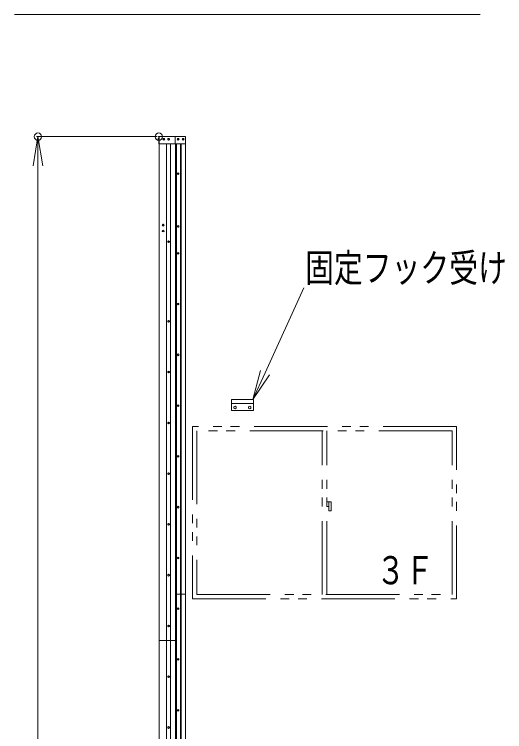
# Model space of a CAD drawing. Units: millimetres, scale not verified. Extents: x -20007 to 19993, y -13850 to 13850.
# Drawn here: x -1214 to 2128, y -1520 to 3369 of the extents above; entities that cross this region are included whole.
import ezdxf
from ezdxf.enums import TextEntityAlignment as Align

# ---------------------------------------------------------------- set-up
doc = ezdxf.new("R2010")
doc.units = ezdxf.units.MM
doc.header["$LTSCALE"] = 100
doc.header["$PDMODE"] = 32
doc.header["$PDSIZE"] = 50
doc.linetypes.add('DOUBLE_CHAIN1', pattern=[8.8, 5, -1, 0.6, -0.6, 0.6, -1])
for name, color, linetype, lineweight in [('0-3_0', 7, 'Continuous', 9), ('0-9_TEXT', 7, 'Continuous', 9), ('0-D_Defpoints', 7, 'Continuous', 9), ('0-E_上部ユニット', 4, 'Continuous', 9), ('1-0_窓', 2, 'DOUBLE_CHAIN1', 9), ('1-1_中間ユニット', 6, 'Continuous', 9), ('1-4_固定フック', 2, 'Continuous', 9), ('1-5_SUNPO', 3, 'Continuous', 9)]:
    doc.layers.add(name, color=color, linetype=linetype, lineweight=lineweight)
doc.styles.add('ＭＳ ゴシック', font='')
doc.styles.get('ＭＳ ゴシック').set_extended_font_data('MS Gothic')

# ---------------------------------------------------------------- blocks, each defined once
blk = doc.blocks.new('Region690')
at = {"layer": '0-D_Defpoints'}
blk.add_lwpolyline([(-92, -684.6), (-92, -678.8), (-97, -675.9), (-102, -678.8), (-102, -684.6), (-97, -687.5)], close=True, dxfattribs=at)
blk = doc.blocks.new('Region691')
at = {"layer": '0-D_Defpoints'}
blk.add_circle((-97, -681.7), 5, dxfattribs=at)
blk = doc.blocks.new('Region692')
at = {"layer": '0-D_Defpoints'}
blk.add_circle((-97, -1027.7), 5, dxfattribs=at)
blk = doc.blocks.new('Region693')
at = {"layer": '0-D_Defpoints'}
blk.add_lwpolyline([(-92, -1030.6), (-92, -1024.8), (-97, -1021.9), (-102, -1024.8), (-102, -1030.6), (-97, -1033.5)], close=True, dxfattribs=at)
blk = doc.blocks.new('Region694')
at = {"layer": '0-D_Defpoints'}
blk.add_circle((-162.3, -1145.2), 5, dxfattribs=at)
blk = doc.blocks.new('Region695')
at = {"layer": '0-D_Defpoints'}
blk.add_lwpolyline([(-167.3, -1142.3), (-167.3, -1148.1), (-162.3, -1151), (-157.3, -1148.1), (-157.3, -1142.3), (-162.3, -1139.4)], close=True, dxfattribs=at)
blk = doc.blocks.new('Region696')
at = {"layer": '0-D_Defpoints'}
blk.add_lwpolyline([(-92, -1376.6), (-92, -1370.8), (-97, -1367.9), (-102, -1370.8), (-102, -1376.6), (-97, -1379.5)], close=True, dxfattribs=at)
blk = doc.blocks.new('Region697')
at = {"layer": '0-D_Defpoints'}
blk.add_circle((-97, -1373.7), 5, dxfattribs=at)
blk = doc.blocks.new('Region698')
at = {"layer": '0-D_Defpoints'}
blk.add_lwpolyline([(-167.3, -1488.3), (-167.3, -1494.1), (-162.3, -1497), (-157.3, -1494.1), (-157.3, -1488.3), (-162.3, -1485.4)], close=True, dxfattribs=at)
blk = doc.blocks.new('Region699')
at = {"layer": '0-D_Defpoints'}
blk.add_circle((-162.3, -1491.2), 5, dxfattribs=at)
blk = doc.blocks.new('Region732')
at = {"layer": '0-D_Defpoints'}
blk.add_circle((-97, 10.3), 5, dxfattribs=at)
blk = doc.blocks.new('Region733')
at = {"layer": '0-D_Defpoints'}
blk.add_lwpolyline([(-92, 7.4), (-92, 13.2), (-97, 16.1), (-102, 13.2), (-102, 7.4), (-97, 4.5)], close=True, dxfattribs=at)
blk = doc.blocks.new('Region734')
at = {"layer": '0-D_Defpoints'}
blk.add_lwpolyline([(-92, -338.6), (-92, -332.8), (-97, -329.9), (-102, -332.8), (-102, -338.6), (-97, -341.5)], close=True, dxfattribs=at)
blk = doc.blocks.new('Region735')
at = {"layer": '0-D_Defpoints'}
blk.add_circle((-97, -335.7), 5, dxfattribs=at)
blk = doc.blocks.new('Region736')
at = {"layer": '0-D_Defpoints'}
blk.add_lwpolyline([(-167.3, -104.3), (-167.3, -110.1), (-162.3, -113), (-157.3, -110.1), (-157.3, -104.3), (-162.3, -101.4)], close=True, dxfattribs=at)
blk = doc.blocks.new('Region737')
at = {"layer": '0-D_Defpoints'}
blk.add_circle((-162.3, -107.2), 5, dxfattribs=at)
blk = doc.blocks.new('Region738')
at = {"layer": '0-D_Defpoints'}
blk.add_lwpolyline([(-167.3, -450.3), (-167.3, -456.1), (-162.3, -459), (-157.3, -456.1), (-157.3, -450.3), (-162.3, -447.4)], close=True, dxfattribs=at)
blk = doc.blocks.new('Region739')
at = {"layer": '0-D_Defpoints'}
blk.add_circle((-162.3, -453.2), 5, dxfattribs=at)
blk = doc.blocks.new('Region740')
at = {"layer": '0-D_Defpoints'}
blk.add_circle((-162.3, -799.2), 5, dxfattribs=at)
blk = doc.blocks.new('Region741')
at = {"layer": '0-D_Defpoints'}
blk.add_lwpolyline([(-167.3, -796.3), (-167.3, -802.1), (-162.3, -805), (-157.3, -802.1), (-157.3, -796.3), (-162.3, -793.4)], close=True, dxfattribs=at)
blk = doc.blocks.new('Region742')
at = {"layer": '0-D_Defpoints'}
blk.add_lwpolyline([(-167.3, 1279.7), (-167.3, 1273.9), (-162.3, 1271), (-157.3, 1273.9), (-157.3, 1279.7), (-162.3, 1282.6)], close=True, dxfattribs=at)
blk = doc.blocks.new('Region743')
at = {"layer": '0-D_Defpoints'}
blk.add_circle((-162.3, 1276.8), 5, dxfattribs=at)
blk = doc.blocks.new('Region744')
at = {"layer": '0-D_Defpoints'}
blk.add_lwpolyline([(-92, 1045.4), (-92, 1051.2), (-97, 1054.1), (-102, 1051.2), (-102, 1045.4), (-97, 1042.5)], close=True, dxfattribs=at)
blk = doc.blocks.new('Region745')
at = {"layer": '0-D_Defpoints'}
blk.add_circle((-97, 1048.3), 5, dxfattribs=at)
blk = doc.blocks.new('Region746')
at = {"layer": '0-D_Defpoints'}
blk.add_circle((-162.3, 930.8), 5, dxfattribs=at)
blk = doc.blocks.new('Region747')
at = {"layer": '0-D_Defpoints'}
blk.add_lwpolyline([(-167.3, 933.7), (-167.3, 927.9), (-162.3, 925), (-157.3, 927.9), (-157.3, 933.7), (-162.3, 936.6)], close=True, dxfattribs=at)
blk = doc.blocks.new('Region748')
at = {"layer": '0-D_Defpoints'}
blk.add_circle((-97, 702.3), 5, dxfattribs=at)
blk = doc.blocks.new('Region749')
at = {"layer": '0-D_Defpoints'}
blk.add_lwpolyline([(-92, 699.4), (-92, 705.2), (-97, 708.1), (-102, 705.2), (-102, 699.4), (-97, 696.5)], close=True, dxfattribs=at)
blk = doc.blocks.new('Region750')
at = {"layer": '0-D_Defpoints'}
blk.add_lwpolyline([(-92, 353.4), (-92, 359.2), (-97, 362.1), (-102, 359.2), (-102, 353.4), (-97, 350.5)], close=True, dxfattribs=at)
blk = doc.blocks.new('Region751')
at = {"layer": '0-D_Defpoints'}
blk.add_circle((-97, 356.3), 5, dxfattribs=at)
blk = doc.blocks.new('Region752')
at = {"layer": '0-D_Defpoints'}
blk.add_circle((-162.3, 584.8), 5, dxfattribs=at)
blk = doc.blocks.new('Region753')
at = {"layer": '0-D_Defpoints'}
blk.add_lwpolyline([(-167.3, 587.7), (-167.3, 581.9), (-162.3, 579), (-157.3, 581.9), (-157.3, 587.7), (-162.3, 590.6)], close=True, dxfattribs=at)
blk = doc.blocks.new('Region754')
at = {"layer": '0-D_Defpoints'}
blk.add_lwpolyline([(-167.3, 241.7), (-167.3, 235.9), (-162.3, 233), (-157.3, 235.9), (-157.3, 241.7), (-162.3, 244.6)], close=True, dxfattribs=at)
blk = doc.blocks.new('Region755')
at = {"layer": '0-D_Defpoints'}
blk.add_circle((-162.3, 238.8), 5, dxfattribs=at)
blk = doc.blocks.new('Region794')
at = {"layer": '0-E_上部ユニット'}
blk.add_lwpolyline([(-190.7, 2514.4), (-190.7, 2520.2), (-195.7, 2523.1), (-200.7, 2520.2), (-200.7, 2514.4), (-195.7, 2511.5)], close=True, dxfattribs=at)
blk = doc.blocks.new('Region795')
at = {"layer": '0-E_上部ユニット'}
blk.add_circle((-195.7, 2517.3), 5, dxfattribs=at)
blk = doc.blocks.new('Region796')
at = {"layer": '0-E_上部ユニット'}
for p, q in [((-230.5, 2523.8), (-229.5, 2523.8)), ((-229.5, 2523.8), (-229.5, 2510.8))]:
    blk.add_line(p, q, dxfattribs=at)
blk.add_lwpolyline([(-230.5, 2523.8), (-230.5, 2510.8), (-229.5, 2510.8)], dxfattribs=at)
blk = doc.blocks.new('Region797')
at = {"layer": '0-E_上部ユニット'}
blk.add_lwpolyline([(-92, 2514.4), (-92, 2520.2), (-97, 2523.1), (-102, 2520.2), (-102, 2514.4), (-97, 2511.5)], close=True, dxfattribs=at)
blk = doc.blocks.new('Region798')
at = {"layer": '0-E_上部ユニット'}
blk.add_circle((-97, 2517.3), 5, dxfattribs=at)
blk = doc.blocks.new('Region799')
at = {"layer": '0-E_上部ユニット'}
blk.add_circle((-63, 2517.3), 5, dxfattribs=at)
blk = doc.blocks.new('Region800')
at = {"layer": '0-E_上部ユニット'}
blk.add_lwpolyline([(-58, 2514.4), (-58, 2520.2), (-63, 2523.1), (-68, 2520.2), (-68, 2514.4), (-63, 2511.5)], close=True, dxfattribs=at)
blk = doc.blocks.new('Region801')
at = {"layer": '0-E_上部ユニット'}
blk.add_circle((-162.3, 2517.3), 5, dxfattribs=at)
blk = doc.blocks.new('Region802')
at = {"layer": '0-E_上部ユニット'}
blk.add_lwpolyline([(-157.3, 2514.4), (-157.3, 2520.2), (-162.3, 2523.1), (-167.3, 2520.2), (-167.3, 2514.4), (-162.3, 2511.5)], close=True, dxfattribs=at)
blk = doc.blocks.new('Region803')
at = {"layer": '0-D_Defpoints'}
blk.add_lwpolyline([(-92, 2279.4), (-92, 2285.2), (-97, 2288.1), (-102, 2285.2), (-102, 2279.4), (-97, 2276.5)], close=True, dxfattribs=at)
blk = doc.blocks.new('Region804')
at = {"layer": '0-D_Defpoints'}
blk.add_circle((-97, 2282.3), 5, dxfattribs=at)
blk = doc.blocks.new('Region805')
at = {"layer": '0-E_上部ユニット'}
blk.add_circle((-199.7, 1932.3), 5, dxfattribs=at)
blk = doc.blocks.new('Region806')
at = {"layer": '0-E_上部ユニット'}
for p, q in [((-204.7, 1935.2), (-199.7, 1938.1)), ((-204.7, 1929.4), (-204.7, 1935.2)), ((-199.7, 1926.5), (-204.7, 1929.4)), ((-199.7, 1938.1), (-194.7, 1935.2)), ((-194.7, 1929.4), (-199.7, 1926.5)), ((-194.7, 1935.2), (-194.7, 1929.4))]:
    blk.add_line(p, q, dxfattribs=at)
blk = doc.blocks.new('Region807')
at = {"layer": '0-E_上部ユニット'}
blk.add_lwpolyline([(-194.7, 1889.4), (-194.7, 1895.2), (-199.7, 1898.1), (-204.7, 1895.2), (-204.7, 1889.4), (-199.7, 1886.5)], close=True, dxfattribs=at)
blk = doc.blocks.new('Region808')
at = {"layer": '0-E_上部ユニット'}
blk.add_circle((-199.7, 1892.3), 5, dxfattribs=at)
blk = doc.blocks.new('Region809')
at = {"layer": '0-D_Defpoints'}
blk.add_lwpolyline([(-92, 1920.1), (-92, 1925.9), (-97, 1928.8), (-102, 1925.9), (-102, 1920.1), (-97, 1917.3)], close=True, dxfattribs=at)
blk = doc.blocks.new('Region810')
at = {"layer": '0-D_Defpoints'}
blk.add_circle((-97, 1923), 5, dxfattribs=at)
blk = doc.blocks.new('Region811')
at = {"layer": '0-D_Defpoints'}
blk.add_lwpolyline([(-92, 1737.4), (-92, 1743.2), (-97, 1746.1), (-102, 1743.2), (-102, 1737.4), (-97, 1734.5)], close=True, dxfattribs=at)
blk = doc.blocks.new('Region812')
at = {"layer": '0-D_Defpoints'}
blk.add_circle((-97, 1740.3), 5, dxfattribs=at)
blk = doc.blocks.new('Region813')
at = {"layer": '0-D_Defpoints'}
blk.add_circle((-162.3, 1818.8), 5, dxfattribs=at)
blk = doc.blocks.new('Region814')
at = {"layer": '0-D_Defpoints'}
blk.add_lwpolyline([(-167.3, 1821.7), (-167.3, 1815.9), (-162.3, 1813), (-157.3, 1815.9), (-157.3, 1821.7), (-162.3, 1824.6)], close=True, dxfattribs=at)
blk = doc.blocks.new('Region815')
at = {"layer": '0-D_Defpoints'}
blk.add_circle((-97, 1394.3), 5, dxfattribs=at)
blk = doc.blocks.new('Region816')
at = {"layer": '0-D_Defpoints'}
blk.add_lwpolyline([(-92, 1391.4), (-92, 1397.2), (-97, 1400.1), (-102, 1397.2), (-102, 1391.4), (-97, 1388.5)], close=True, dxfattribs=at)
blk = doc.blocks.new('_OPEN')
at = {"layer": '0-3_0', "color": 3}
blk.add_line((0, 0), (-100, 0), dxfattribs=at)
blk.add_lwpolyline([(-100, 16.67), (0, 0), (-100, -16.67)], dxfattribs=at)

msp = doc.modelspace()

# ---------------------------------------------------------------- linework, layer by layer
at = {"layer": '0-9_TEXT'}
for p, q in [((-1214.2, 3368.8), (1960.6, 3368.8)), ((758.5, 1505.7), (494.9, 926.8))]:
    msp.add_line(p, q, dxfattribs=at)
at = {"layer": '0-D_Defpoints'}
for p in [(-1053.4, 2535.3), (-229.5, 2535.3)]:
    msp.add_point(p, dxfattribs=at)
at = {"layer": '0-E_上部ユニット'}
for p, q in [((-234.5, 2522.3), (-234.5, 2512.3)), ((-234.5, 2522.3), (-230.5, 2522.3)), ((-234.5, 2512.3), (-230.5, 2512.3)), ((-234, 2517.3), (-230.5, 2517.3)), ((-230.5, 2522.3), (-230.5, 2512.3)), ((-179.5, 2535.3), (-229.5, 2535.3)), ((-226.5, 2535.3), (-47, 2535.3)), ((-226.5, 2108.3), (-226.5, 2535.3)), ((-226.5, -899.2), (-226.5, 2532.3)), ((-117, 2535.3), (-117, 2485.3)), ((-47, 2535.3), (-47, -581.7)), ((-113.5, 2485.3), (-226.5, 2485.3)), ((-177.3, -899.2), (-177.3, 2485.3)), ((-149.8, -899.2), (-149.8, 2485.3)), ((-47, 2485.3), (-117, 2485.3)), ((-114.5, 2485.3), (-114.5, -581.7)), ((-114.5, 2485.2), (-114.5, -899.2)), ((-109.5, 2485.3), (-109.5, -581.7)), ((-82, 2485.3), (-82, -581.7)), ((-77, 2485.3), (-77, -581.7)), ((-226.5, -899.2), (-114.5, -899.2)), ((-226.5, -899.2), (-114.5, -899.2))]:
    msp.add_line(p, q, dxfattribs=at)
for points in [[(-234, 2522.3), (-234.1, 2522.2), (-234.1, 2522.1), (-234.1, 2522), (-234.1, 2521.9), (-234.2, 2521.8), (-234.2, 2521.7), (-234.2, 2521.6), (-234.2, 2521.5), (-234.3, 2521.4), (-234.3, 2521.3), (-234.3, 2521.2), (-234.3, 2521.1), (-234.3, 2521), (-234.4, 2520.9), (-234.4, 2520.8), (-234.4, 2520.7), (-234.4, 2520.6), (-234.4, 2520.5), (-234.4, 2520.4), (-234.4, 2520.3), (-234.5, 2520.2), (-234.5, 2520.1), (-234.5, 2520), (-234.5, 2519.9), (-234.5, 2519.8), (-234.5, 2519.7), (-234.5, 2519.6), (-234.5, 2519.5), (-234.5, 2519.4), (-234.4, 2519.3), (-234.4, 2519.2), (-234.4, 2519.1), (-234.4, 2519), (-234.4, 2518.9), (-234.4, 2518.8), (-234.4, 2518.7), (-234.3, 2518.6), (-234.3, 2518.5), (-234.3, 2518.4)], [(-234, 2512.3), (-234.1, 2512.4), (-234.1, 2512.5), (-234.1, 2512.6), (-234.1, 2512.7), (-234.2, 2512.8), (-234.2, 2512.9), (-234.2, 2513), (-234.2, 2513.1), (-234.3, 2513.2), (-234.3, 2513.3), (-234.3, 2513.4), (-234.3, 2513.5), (-234.3, 2513.6), (-234.4, 2513.7), (-234.4, 2513.8), (-234.4, 2513.9), (-234.4, 2514), (-234.4, 2514.1), (-234.4, 2514.2), (-234.4, 2514.3), (-234.5, 2514.4), (-234.5, 2514.5), (-234.5, 2514.6), (-234.5, 2514.7), (-234.5, 2514.8), (-234.5, 2514.9), (-234.5, 2515), (-234.5, 2515.1), (-234.5, 2515.2), (-234.4, 2515.3), (-234.4, 2515.4), (-234.4, 2515.5), (-234.4, 2515.6), (-234.4, 2515.7), (-234.4, 2515.8), (-234.4, 2515.9), (-234.3, 2516), (-234.3, 2516.1), (-234.3, 2516.2)], [(-234.3, 2518.4), (-234.3, 2518.3), (-234.3, 2518.2), (-234.2, 2518.1), (-234.2, 2518), (-234.2, 2517.9), (-234.2, 2517.8), (-234.1, 2517.7), (-234.1, 2517.6), (-234.1, 2517.5), (-234.1, 2517.4), (-234, 2517.3)], [(-234.3, 2516.2), (-234.3, 2516.3), (-234.3, 2516.4), (-234.2, 2516.5), (-234.2, 2516.6), (-234.2, 2516.7), (-234.2, 2516.8), (-234.1, 2516.9), (-234.1, 2517), (-234.1, 2517.1), (-234.1, 2517.2), (-234, 2517.3)], [(-226.5, 2535.3), (-226.5, 2485.3), (-229.5, 2485.3), (-229.5, 2535.3)], [(-114.5, -581.7), (-47, -581.7), (-114.5, -581.7)]]:
    msp.add_lwpolyline(points, dxfattribs=at)
for centre, radius in [((-195.7, 2517.3), 6.5), ((-162.3, 2517.3), 6.5), ((-97, 2517.3), 6.5), ((-63, 2517.3), 6.5), ((-199.7, 1932.3), 6.1), ((-199.7, 1892.3), 6.1)]:
    msp.add_circle(centre, radius, dxfattribs=at)
at = {"layer": '1-0_窓'}
for p, q in [((0.3, 560.8), (0.3, -614.2)), ((1800.3, 560.8), (0.3, 560.8)), ((1800.3, -614.2), (1800.3, 560.8)), ((30.3, 530.8), (30.3, -584.2)), ((1770.3, 530.8), (30.3, 530.8)), ((885.3, -584.2), (885.3, 530.8)), ((915.3, -584.2), (915.3, 530.8)), ((1770.3, -584.2), (1770.3, 530.8)), ((930.3, 15.8), (915.3, 15.8)), ((930.3, -14.2), (930.3, 45.8)), ((945.3, -14.2), (930.3, -14.2)), ((30.3, -584.2), (1770.3, -584.2)), ((0.3, -614.2), (1800.3, -614.2))]:
    msp.add_line(p, q, dxfattribs=at)
msp.add_lwpolyline([(945.3, -14.2), (945.3, 45.8), (915.3, 45.8)], dxfattribs=at)
at = {"layer": '1-1_中間ユニット'}
for p, q in [((-114.5, -581.7), (-114.5, -4041.7)), ((-109.5, -581.7), (-109.5, -4041.7)), ((-82, -581.7), (-82, -4041.7)), ((-77, -581.7), (-77, -4041.7)), ((-47, -581.7), (-47, -4041.7)), ((-226.5, -4359.2), (-226.5, -899.2)), ((-226.5, -899.2), (-114.5, -899.2)), ((-226.5, -899.2), (-114.5, -899.2)), ((-226.5, -899.2), (-114.5, -899.2)), ((-226.5, -899.2), (-114.5, -899.2)), ((-177.3, -4359.2), (-177.3, -899.2)), ((-149.8, -4359.2), (-149.8, -899.2)), ((-114.5, -899.2), (-114.5, -4359.2))]:
    msp.add_line(p, q, dxfattribs=at)
for points in [[(-47, -581.7), (-114.5, -581.7), (-47, -581.7)], [(-114.5, -581.7), (-47, -581.7), (-114.5, -581.7)]]:
    msp.add_lwpolyline(points, dxfattribs=at)
at = {"layer": '1-4_固定フック'}
for p, q in [((265, 741.8), (265, 669.8)), ((412, 744.8), (268, 744.8)), ((415, 741.8), (415, 669.8)), ((415, 715.8), (265, 715.8)), ((281.5, 684.9), (281.5, 694.7)), ((290, 680), (281.5, 684.9)), ((298.5, 684.9), (290, 680)), ((298.5, 694.7), (298.5, 684.9)), ((390, 699.6), (381.5, 694.7)), ((381.5, 694.7), (381.5, 684.9)), ((398.5, 694.7), (390, 699.6)), ((398.5, 684.9), (398.5, 694.7)), ((415, 669.8), (265, 669.8))]:
    msp.add_line(p, q, dxfattribs=at)
for points in [[(281.5, 694.7), (290, 699.6), (298.5, 694.7)], [(381.5, 684.9), (390, 680), (398.5, 684.9)]]:
    msp.add_lwpolyline(points, dxfattribs=at)
for centre in [(290, 689.8), (390, 689.8)]:
    msp.add_circle(centre, 8.5, dxfattribs=at)
for centre, start, end in [((268, 741.8), 90, 180), ((412, 741.8), 0, 90)]:
    msp.add_arc(centre, 3, start, end, dxfattribs=at)
at = {"layer": '1-5_SUNPO'}
for p, q in [((-239.5, 2535.3), (-1063.4, 2535.3)), ((-1053.4, -7714.2), (-1053.4, 2335.3))]:
    msp.add_line(p, q, dxfattribs=at)

# ---------------------------------------------------------------- block references
at = {"layer": '0-9_TEXT', "xscale": 2, "yscale": 2, "rotation": 245.51379}
msp.add_blockref('_OPEN', (412, 744.8), dxfattribs=at)
at = {"layer": '0-D_Defpoints'}
for name in ['Region803', 'Region804', 'Region809', 'Region810', 'Region814', 'Region813', 'Region811', 'Region812', 'Region816', 'Region815', 'Region742', 'Region743', 'Region744', 'Region745', 'Region747', 'Region746', 'Region749', 'Region748', 'Region753', 'Region752', 'Region750', 'Region751', 'Region754', 'Region755', 'Region733', 'Region732', 'Region736', 'Region737', 'Region734', 'Region735', 'Region738', 'Region739', 'Region690', 'Region691', 'Region741', 'Region740', 'Region693', 'Region692', 'Region695', 'Region694', 'Region696', 'Region697', 'Region698', 'Region699']:
    msp.add_blockref(name, (0, 0), dxfattribs=at)
at = {"layer": '0-E_上部ユニット'}
for name in ['Region796', 'Region794', 'Region795', 'Region802', 'Region801', 'Region797', 'Region798', 'Region800', 'Region799', 'Region806', 'Region805', 'Region807', 'Region808']:
    msp.add_blockref(name, (0, 0), dxfattribs=at)
at = {"layer": '1-5_SUNPO', "xscale": 2, "yscale": 2, "rotation": 90}
msp.add_blockref('_OPEN', (-1053.4, 2535.3), dxfattribs=at)

# ---------------------------------------------------------------- texts
at = {"layer": '0-9_TEXT', "style": 'ＭＳ ゴシック', "width": 0.75}
for s, p in [('固定フック受け', (767.9, 1487.5)), ('３Ｆ', (1253.5, -573))]:
    msp.add_text(s, height=192.1, dxfattribs=at).set_placement(p, align=Align.BOTTOM_LEFT)

doc.saveas('drawing.dxf')
